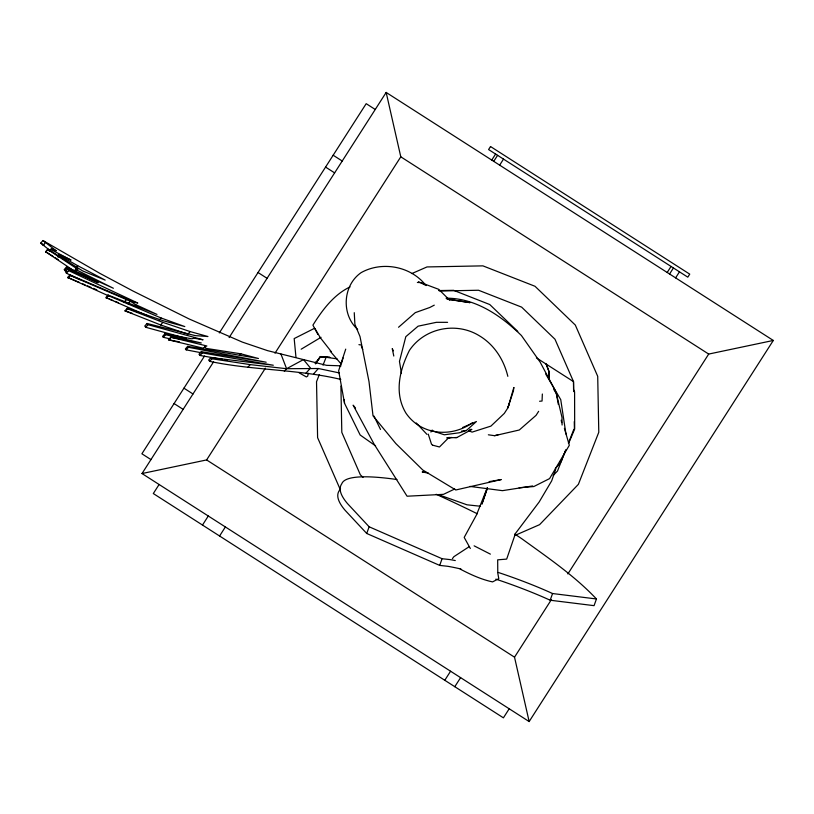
<?xml version="1.0" encoding="UTF-8"?>
<svg xmlns="http://www.w3.org/2000/svg" width="814" height="814" viewBox="0 0 814 814"><rect width="100%" height="100%" fill="white"/><g stroke="black" fill="none" stroke-linecap="round" stroke-linejoin="round"><path stroke-width="1.22" d="M549.023 379.049L549.043 371.683L546.316 364.204M548.86 379.1L549.043 371.683L546.123 364.072M542.348 394.017L542.053 401.037L539.58 401.251M308.211 373.209L307.753 376.048L306.41 376.953L299.135 372.832M343.101 357.957L341.269 364.133L330.138 351.139M509.432 403.072L507.905 407.834L504.304 413.41L490.913 426.109L472.1 432.112L468.732 430.759M345.726 349.125L338.644 370.736L344.536 403.296L360.154 435.002L375.58 445.889M487.444 487.769L481.919 504.11L487.281 488.471M555.718 469.19L551.689 480.85L539.183 501.963L515.496 533.404L506.684 559.096L497.68 559.839L497.781 573.158L498.789 578.652L492.572 581.898C481.389 579.527 470.431 574.47 460.246 569.118M460.999 569.037A79.08 10.317 19.7 0 0 447.517 566.269L439.692 565.404L366.727 533.475L369.129 526.78L347.507 503.601A495.97 64.733 19.7 0 1 341.788 483.781A323.484 42.226 19.7 0 1 396.947 479.517M439.692 565.404L442.083 558.719L449.918 559.584A79.08 10.317 19.7 0 1 455.27 560.561M550.162 600.223L552.564 593.538L596.459 598.972L594.057 605.657L550.162 600.223A79.08 10.317 19.7 0 0 495.838 579.141M487.301 487.617L476.536 514.835L464.194 537.413L470.329 548.483M319.302 374.644L316.524 381.746L317.602 437.678L340.008 488.939M323.016 365.171L326.261 356.888M565.73 450.02L557.519 470.98L553.184 475.478M568.406 443.192L573.941 429.049M565.791 450.101L560.368 462.983L555.341 468.498M568.752 443.081L574.674 429.029L574.592 391.87L573.555 389.377L573.514 381.624L554.975 339.224L521.632 307.132L478.551 290.252L439.784 291.005M49.522 251.292L51.536 248.626L56.308 250.865L42.969 240.537L40.7 243.111L50.01 250.519M204.518 356.044L141.901 453.785L150.956 459.584M219.322 332.936L366.188 103.673L375.244 109.473M229.11 337.586L386.162 92.44L773.3 340.456L529.151 721.56L142.012 473.545L213.573 361.854M159.106 484.493L153.307 493.549L503.408 717.836L509.208 708.78M142.012 473.545L206.614 459.93L265.415 368.142M274.99 353.195L400.793 156.817L386.162 92.44M202.493 525.061L208.292 516.005M219.577 536.009L225.376 526.953M491.737 160.083L495.614 154.039M493.732 161.355L497.598 155.321M499.654 165.15L503.52 159.106M538.644 411.324L536.06 415.354L519.301 429.996L494.627 435.694L488.359 434.798M667.185 272.476L671.051 266.432M669.576 274.003L673.443 267.969M675.61 277.869L679.476 271.835M444.78 680.28L450.58 671.224M454.792 686.69L460.602 677.635M529.151 721.56L514.519 657.183L551.444 599.552M567.857 573.931L708.699 354.07L773.3 340.456M315.639 363.838L320.238 356.725L329.599 357.275M315.486 363.532L320.777 356.512L336.986 358.842M452.411 558.638L453.886 556.684L468.874 546.876M430.901 432.031L432.499 430.148M42.969 245.39L45.238 242.826M73.616 270.594L45.604 251.73L47.873 249.155L82.682 270.94L105.179 280.108L77.666 265.669L59.615 255.464L59.096 254.456L57.591 256.166M45.777 252.279L47.873 249.155M49.267 251.2L51.536 248.626M58.099 257.183L59.615 255.464M73.759 271.469L76.028 268.895L76.679 269.983L113.38 288.268L66.433 267.063L64.164 269.627L66.86 271.438M64.632 270.38L66.901 267.806L66.433 267.063M66.901 267.806L98.118 282.682L67.623 268.935L65.354 271.51L66.422 273.219L80.118 279.751M66.422 273.219L68.691 270.645L67.623 268.935M76.15 267.389L77.666 265.669M108.791 295.94L67.674 277.462L69.943 274.888L134.035 302.136L137.831 303.042L68.691 270.645M68.223 278.164L70.492 275.59L130.342 301.231L135.724 304.65L156.98 314.397L108.089 295.044L105.82 297.609L148.362 316.127M75.163 271.703L76.679 269.983M106.319 298.341L108.588 295.767L161.141 317.999L184.809 326.577L163.268 320.747L127.269 308.272L125 310.846L160.612 324.949L187.892 334.157L190.161 331.583L207.936 336.528L195.095 335.602L147.039 323.484L144.77 326.058L145.757 327.279L186.131 338.349M123.85 302.543L126.119 299.969M128.073 303.805L130.342 301.231M125.407 311.406L127.676 308.832L162.881 322.375L190.161 331.583M134.208 306.359L135.724 304.65M145.757 327.279L148.026 324.705L203.073 339.804L194.18 338.227L191.758 338.817L164.855 333.852L162.586 336.416L163.309 337.291L170.696 339M158.872 320.574L161.141 317.999M160.612 324.949L162.881 322.375M163.309 337.291L165.578 334.717L201.312 342.979L170.716 337.23L168.447 339.804L203.378 348.25M202.472 349.43L204.741 346.866L206.064 348.382L240.913 353.825L258.476 358.506L187.658 346.347L185.388 348.921L186.182 349.857L200.987 352.696M186.182 349.857L188.451 347.283L266.178 362.22L201.272 351.668L199.003 354.232L200.071 355.474L222.487 359.371M200.071 355.474L202.34 352.9L273.301 365.232L210.918 357.55L208.649 360.124L209.727 361.365C253.022 370.502 297.802 369.169 340.801 379.405M209.727 361.365L211.996 358.791L250.193 364.611L286.579 368.711L318.376 368.508L339.255 372.904M239.408 355.535L240.913 353.825M247.924 367.175L250.193 364.611M284.31 371.286L286.579 368.711L303.5 359.584L310.48 368.07L305.891 373.27M313.787 373.718L318.376 368.508M560.225 461.446L561.945 459.676M449.114 437.291L439.468 446.988L432.773 445.207M430.982 430.341L444.291 434.788L459.279 432.783L466.514 430.423L476.424 421.52L462.698 427.462M398.545 327.259L415.303 312.627L429.772 307.488L434.279 305.148M301.16 349.206L321.042 337.301M447.415 437.851L456.878 437.545L471.866 429.426L469.688 429.426M350.04 286.925C333.781 294.637 322.242 310.154 312.912 325.152L317.918 334.473M314.224 328.459L294.18 338.583L295.93 356.959M472.415 422.751C451.424 437.891 421.092 435.225 405.983 413.186C393.884 393.294 399.643 369.831 409.432 350.386C424.603 327.808 456.267 321.571 479.273 335.724C494.2 344.617 503.795 359.635 507.834 376.333M454.751 488.99L443.488 494.342L407.071 496.214L374.114 444.169L353.134 405.179L355.535 408.119M411.833 273.565L426.984 266.941L482.916 265.863L535.001 286.274L575.315 325.061L597.71 376.322L598.789 432.254L578.388 484.34L539.601 524.654L515.13 535.347M204.741 346.866L206.858 345.97L170.716 337.23M494.627 435.694L498.229 434.747M489.133 481.623L501.251 479.558L455.789 489.987L422.822 470.034L395.828 443.549L373.016 415.822L369.007 381.624L360.012 336.558L354.894 324.287L354.263 312.678M532.702 485.948L502.472 490.659L469.892 486.406M461.497 431.135L466.514 430.423M447.832 437.973L451.546 437.444M446.683 437.912L450.346 437.525M519.088 487.739L533.811 486.538L549.572 478.612L569.322 445.289L564.407 428.337M454.772 437.586L456.878 437.545M438.593 290.567L453.602 290.323L489.763 304.538L517.785 331.44M447.588 322.334L436.406 322.324L418.101 326.18L405.81 336.681L399.46 361.365L401.414 373.29M341.097 365.842L326.506 365.333L267.521 350.631L242.297 342.084L189.163 318.976L132.896 290.974L100.173 273.535L42.969 240.537M417.368 282.458L420.828 282.611L438.705 289.326L449.735 300.244M329.965 357.438L320.238 356.725L315.242 363.583L316.3 361.385M425.926 472.324L422.191 471.978L428.357 473.138M446.062 298.199C475.539 297.965 501.129 315.761 521.428 335.541L540.211 362.23L554.812 389.753L556.369 393.64L561.996 417.399L562.098 425.03M480.535 506.257L466.971 504.802L438.39 494.647M358.923 344.668L361.426 345.014M448.158 299.349L470.075 302.645L446.794 298.982M224.969 359.798L227.462 360.236M168.447 339.804L179.467 341.87M76.028 268.895L77.951 269.373L48.046 249.705M125 310.846L132.204 313.339M109.29 299.023L112.749 300.427M115.059 301.373L118.518 302.777M67.674 277.462L79.324 282.417M82.814 283.903L85.144 284.89M87.485 285.887L90.975 287.373M93.305 288.359L96.805 289.845M369.129 526.78L442.083 558.719M59.096 254.456L71.052 260.083L51.028 249.572M490.384 554.131L474.124 545.838M418.508 281.705L426.2 285.561M40.7 243.111L43.997 245.014M45.604 251.73L52.991 256.349M55.098 257.672L58.262 259.656M400.793 156.817L708.699 354.07M333.16 155.23L342.216 161.03M325.569 167.084L334.625 172.883M536.406 357.855L573.514 381.624L573.707 391.626M258.028 272.517L267.084 278.317M183.933 388.176L192.989 393.976M174.084 403.561L183.13 409.361M206.614 459.93L514.519 657.183M425.071 284.412C410.022 266.025 381.695 261.06 361.121 272.639C342.674 285.439 341.147 314.56 357.651 329.416M432.488 445.116L431.501 444.21L428.256 434.116M363.034 477.38L360.337 474.776L341.809 432.376L340.913 386.111M366.727 533.475L345.105 510.297A495.97 64.733 19.7 0 1 339.387 490.466A323.484 42.226 19.7 0 1 340.517 488.573M426.963 434.381L416.269 422.965M596.459 598.972C574.796 576.047 548.483 558.048 523.026 539.631A197.283 25.753 19.7 0 0 514.702 534.096M331.491 351.923L320.329 337.729L314.835 328.388M210.918 357.55L211.996 358.791M201.272 351.668L202.34 352.9M187.658 346.347L188.451 347.283M164.855 333.852L165.578 334.717M147.039 323.484L148.026 324.705M69.943 274.888L70.492 275.59M127.269 308.272L127.676 308.832M108.089 295.044L108.588 295.767M553.785 389.438L556.369 393.64L558.353 404.507M545.685 373.972L560.754 399.684L565.954 434.045M373.972 416.056L380.504 429.446M393.335 350.854L392.256 348.606L393.793 356.044M361.385 346.031L362.739 349.43M280.901 353.927L286.579 368.711M561.212 420.207L561.66 422.619M344.22 399.623L344.536 403.296M574.277 421.601L574.399 427.889M498.239 572.446A79.08 10.317 19.7 0 1 552.564 593.538M436.172 494.291A336.009 43.854 19.7 0 1 477.299 513.776M513.838 387.515L513.431 390.801L507.905 407.834L513.838 387.515M490.527 146.53L488.593 149.552L687.799 277.167L689.733 274.145L490.527 146.53"/></g></svg>
